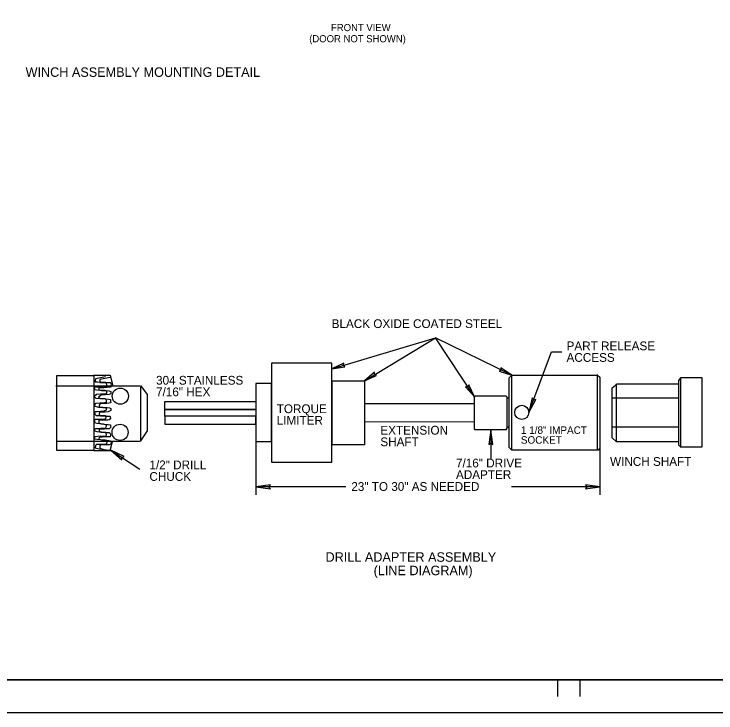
# Model space of a CAD drawing. Extents: x 506709 to 507908, y 495516 to 496176.
# Drawn here: x 506973.4 to 507290.7, y 495516.4 to 495832.1 of the extents above; entities that cross this region are included whole.
import ezdxf

# ---------------------------------------------------------------- set-up
doc = ezdxf.new("R2010")
doc.units = 0
doc.layers.add('1', color=7, linetype='Continuous')
doc.layers.add('41', color=7, linetype='Continuous')

msp = doc.modelspace()

# ---------------------------------------------------------------- linework, layer by layer
at = {"layer": '1'}
for p, q in [((507117.05, 495671.82), (507163.97, 495685.86)), ((507131.75, 495666.47), (507163.97, 495685.86)), ((507198.4, 495668.92), (507163.97, 495685.86)), ((507181.5, 495659.21), (507163.97, 495685.86)), ((507206.14, 495652.16), (507216.31, 495679.48)), ((507216.31, 495679.48), (507221.1, 495679.48)), ((507009.3, 495668.94), (507016.86, 495668.94)), ((507014.8, 495668.18), (507010.17, 495667.29)), ((507016.82, 495667.96), (507012.18, 495667.06)), ((507016.86, 495668.94), (507018.11, 495663.93)), ((507197.28, 495667.7), (507198.4, 495668.92)), ((507197.28, 495636.23), (507197.28, 495667.7)), ((507198.4, 495668.92), (507237.24, 495668.92)), ((507198.49, 495635.25), (507198.49, 495668.83)), ((507237.12, 495635.1), (507237.12, 495669.24)), ((507237.24, 495668.92), (507238.28, 495667.98)), ((507238.28, 495667.98), (507238.28, 495635.99)), ((507274.82, 495636.31), (507274.82, 495667.77)), ((507010.17, 495667.29), (507010.09, 495666.54)), ((507010.09, 495666.54), (507010.09, 495665.94)), ((507010.09, 495665.94), (507011.06, 495665.94)), ((507011.06, 495665.94), (507013.08, 495665.87)), ((507012.18, 495667.06), (507012.11, 495666.32)), ((507012.11, 495666.32), (507012.11, 495665.72)), ((507012.11, 495665.72), (507013.08, 495665.72)), ((507013.08, 495665.87), (507014.43, 495665.79)), ((507013.08, 495665.72), (507015.1, 495665.64)), ((507014.43, 495665.79), (507014.95, 495665.79)), ((507014.95, 495665.79), (507015.25, 495664.6)), ((507015.1, 495665.64), (507016.44, 495665.57)), ((507015.25, 495664.6), (507015.1, 495663.7)), ((507016.44, 495665.57), (507016.97, 495665.57)), ((507016.97, 495665.57), (507017.27, 495664.37)), ((507243.87, 495663.24), (507246.01, 495665.06)), ((507245.75, 495638.82), (507245.75, 495665.06)), ((507246.01, 495665.06), (507273.82, 495665.06)), ((507030.31, 495663.93), (506992.28, 495663.93)), ((507011.88, 495663.48), (507009.64, 495663.48)), ((507009.64, 495663.48), (507009.72, 495662.5)), ((507009.72, 495662.5), (507010.84, 495662.28)), ((507010.84, 495662.28), (507013.01, 495662.21)), ((507013.9, 495663.25), (507011.66, 495663.25)), ((507011.66, 495663.25), (507011.74, 495662.28)), ((507011.74, 495662.28), (507012.86, 495662.06)), ((507015.1, 495663.7), (507011.88, 495663.48)), ((507012.86, 495662.06), (507015.02, 495661.98)), ((507013.01, 495662.21), (507014.43, 495662.13)), ((507017.12, 495663.48), (507013.9, 495663.25)), ((507014.43, 495662.13), (507015.17, 495661.83)), ((507015.02, 495661.98), (507016.44, 495661.91)), ((507015.17, 495661.83), (507015.17, 495660.71)), ((507016.44, 495661.91), (507017.19, 495661.61)), ((507017.27, 495664.37), (507017.12, 495663.48)), ((507017.19, 495661.61), (507017.19, 495660.49)), ((507030.65, 495639.25), (507030.65, 495663.82)), ((507033.76, 495660.15), (507030.76, 495664.27)), ((507243.87, 495640.65), (507243.87, 495663.24)), ((507010.69, 495660.19), (507009.57, 495659.29)), ((507009.57, 495659.29), (507010.39, 495658.62)), ((507010.39, 495658.62), (507012.93, 495658.47)), ((507012.48, 495660.34), (507010.69, 495660.19)), ((507012.71, 495659.96), (507011.59, 495659.07)), ((507011.59, 495659.07), (507012.41, 495658.39)), ((507012.41, 495658.39), (507014.95, 495658.25)), ((507014.43, 495660.41), (507012.48, 495660.34)), ((507014.5, 495660.11), (507012.71, 495659.96)), ((507012.93, 495658.47), (507014.28, 495658.39)), ((507014.28, 495658.39), (507014.95, 495658.17)), ((507015.17, 495660.71), (507014.43, 495660.41)), ((507016.44, 495660.19), (507014.5, 495660.11)), ((507014.95, 495658.25), (507016.29, 495658.17)), ((507014.95, 495658.17), (507015.02, 495657.35)), ((507016.29, 495658.17), (507016.97, 495657.95)), ((507017.19, 495660.49), (507016.44, 495660.19)), ((507033.76, 495643.8), (507033.76, 495660.15)), ((507181.5, 495659.21), (507182.07, 495659.62)), ((507181.5, 495644.78), (507181.5, 495659.21)), ((507182.07, 495659.62), (507195.76, 495659.62)), ((507195.76, 495659.62), (507196.15, 495659.1)), ((507197.3, 495658.51), (507196.02, 495658.54)), ((507196.15, 495659.1), (507196.15, 495658.45)), ((507196.15, 495658.45), (507196.15, 495645.01)), ((507273.82, 495658.58), (507243.8, 495658.58)), ((507010.24, 495656.23), (507009.79, 495655.63)), ((507009.79, 495655.63), (507009.87, 495654.88)), ((507009.87, 495654.88), (507011.51, 495654.51)), ((507012.11, 495656.38), (507010.24, 495656.23)), ((507012.26, 495656), (507011.81, 495655.41)), ((507011.81, 495655.41), (507011.88, 495654.66)), ((507013.3, 495656.38), (507012.11, 495656.38)), ((507014.13, 495656.15), (507012.26, 495656)), ((507015.1, 495656.68), (507013.3, 495656.38)), ((507015.32, 495656.15), (507014.13, 495656.15)), ((507015.02, 495657.35), (507015.1, 495656.68)), ((507017.12, 495656.45), (507015.32, 495656.15)), ((507016.97, 495657.95), (507017.04, 495657.12)), ((507017.04, 495657.12), (507017.12, 495656.45)), ((507181.48, 495656.05), (507131.79, 495655.99)), ((507010.17, 495652.34), (507009.79, 495652.12)), ((507009.79, 495652.12), (507009.87, 495651.37)), ((507010.99, 495652.42), (507010.17, 495652.34)), ((507012.56, 495652.49), (507010.99, 495652.42)), ((507011.51, 495654.51), (507013.45, 495654.51)), ((507012.18, 495652.12), (507011.81, 495651.89)), ((507011.81, 495651.89), (507011.88, 495651.15)), ((507011.88, 495654.66), (507013.53, 495654.28)), ((507013.01, 495652.19), (507012.18, 495652.12)), ((507013.9, 495652.64), (507012.56, 495652.49)), ((507014.57, 495652.27), (507013.01, 495652.19)), ((507013.45, 495654.51), (507014.5, 495654.36)), ((507013.53, 495654.28), (507015.47, 495654.28)), ((507015.1, 495653.16), (507013.9, 495652.64)), ((507014.5, 495654.36), (507015.1, 495654.14)), ((507015.92, 495652.42), (507014.57, 495652.27)), ((507015.1, 495654.14), (507015.1, 495653.69)), ((507015.1, 495653.69), (507015.1, 495653.16)), ((507015.47, 495654.28), (507016.52, 495654.14)), ((507017.12, 495652.94), (507015.92, 495652.42)), ((507016.52, 495654.14), (507017.12, 495653.91)), ((507017.12, 495653.91), (507017.12, 495653.46)), ((507017.12, 495653.46), (507017.12, 495652.94)), ((507010.09, 495648.9), (507009.72, 495648.83)), ((507009.72, 495648.83), (507009.72, 495647.63)), ((507009.87, 495651.37), (507010.47, 495650.77)), ((507011.96, 495648.9), (507010.09, 495648.9)), ((507010.47, 495650.77), (507012.03, 495650.77)), ((507012.11, 495648.68), (507011.74, 495648.61)), ((507011.74, 495648.61), (507011.74, 495647.41)), ((507011.88, 495651.15), (507012.48, 495650.55)), ((507013.83, 495648.9), (507011.96, 495648.9)), ((507012.03, 495650.77), (507013.01, 495650.7)), ((507013.98, 495648.68), (507012.11, 495648.68)), ((507012.48, 495650.55), (507014.05, 495650.55)), ((507013.01, 495650.7), (507014.65, 495650.7)), ((507014.43, 495649.05), (507013.83, 495648.9)), ((507015.85, 495648.68), (507013.98, 495648.68)), ((507014.05, 495650.55), (507015.02, 495650.47)), ((507014.95, 495649.5), (507014.43, 495649.05)), ((507014.65, 495650.7), (507014.8, 495650.47)), ((507014.8, 495650.47), (507014.95, 495649.5)), ((507015.02, 495650.47), (507016.67, 495650.47)), ((507016.44, 495648.83), (507015.85, 495648.68)), ((507016.97, 495649.28), (507016.44, 495648.83)), ((507016.67, 495650.47), (507016.82, 495650.25)), ((507016.82, 495650.25), (507016.97, 495649.28)), ((507009.72, 495647.63), (507010.76, 495647.26)), ((507010.76, 495647.26), (507012.18, 495647.11)), ((507011.74, 495647.41), (507012.78, 495647.04)), ((507012.18, 495647.11), (507013.6, 495646.96)), ((507012.78, 495647.04), (507014.2, 495646.89)), ((507013.6, 495646.96), (507013.98, 495646.89)), ((507013.98, 495646.89), (507014.95, 495646.74)), ((507014.2, 495646.89), (507015.62, 495646.74)), ((507015.1, 495645.77), (507014.72, 495645.24)), ((507014.95, 495646.74), (507015.02, 495646.29)), ((507015.02, 495646.29), (507015.1, 495645.77)), ((507015.62, 495646.74), (507015.99, 495646.66)), ((507015.99, 495646.66), (507016.97, 495646.51)), ((507017.12, 495645.54), (507016.74, 495645.02)), ((507016.97, 495646.51), (507017.04, 495646.06)), ((507017.04, 495646.06), (507017.12, 495645.54)), ((507181.48, 495647.83), (507131.79, 495647.77)), ((507197.3, 495645.43), (507196.26, 495645.43)), ((507273.82, 495645.43), (507243.8, 495645.43)), ((507010.17, 495644.79), (507009.79, 495644.57)), ((507009.79, 495644.57), (507009.79, 495643.82)), ((507009.79, 495643.82), (507010.76, 495643.45)), ((507012.03, 495644.79), (507010.17, 495644.79)), ((507010.76, 495643.45), (507011.96, 495643.37)), ((507012.18, 495644.57), (507011.81, 495644.35)), ((507011.81, 495644.35), (507011.81, 495643.6)), ((507011.81, 495643.6), (507012.78, 495643.23)), ((507011.96, 495643.37), (507012.86, 495643.37)), ((507012.41, 495644.87), (507012.03, 495644.79)), ((507014.05, 495644.57), (507012.18, 495644.57)), ((507014.35, 495644.94), (507012.41, 495644.87)), ((507012.78, 495643.23), (507013.98, 495643.15)), ((507012.86, 495643.37), (507013.53, 495643.23)), ((507013.53, 495643.23), (507014.35, 495643.23)), ((507013.98, 495643.15), (507014.87, 495643.15)), ((507014.43, 495644.64), (507014.05, 495644.57)), ((507014.72, 495645.24), (507014.35, 495644.94)), ((507014.35, 495643.23), (507014.87, 495642.85)), ((507016.37, 495644.72), (507014.43, 495644.64)), ((507014.87, 495643.15), (507015.55, 495643)), ((507014.87, 495642.85), (507015.02, 495642.18)), ((507015.55, 495643), (507016.37, 495643)), ((507016.74, 495645.02), (507016.37, 495644.72)), ((507016.37, 495643), (507016.89, 495642.63)), ((507016.89, 495642.63), (507017.04, 495641.95)), ((507030.65, 495639.25), (507033.76, 495643.8)), ((507181.91, 495644.25), (507181.5, 495644.78)), ((507195.92, 495644.25), (507181.91, 495644.25)), ((507188.92, 495644.25), (507188.92, 495631.24)), ((507196.16, 495645.01), (507195.78, 495644.25)), ((507030.54, 495639.02), (506992.51, 495639.02)), ((507009.94, 495641.06), (507009.72, 495640.76)), ((507009.72, 495640.76), (507009.79, 495640.24)), ((507009.79, 495640.24), (507010.91, 495640.01)), ((507012.41, 495641.36), (507009.94, 495641.06)), ((507010.91, 495640.01), (507012.48, 495639.94)), ((507011.96, 495640.83), (507011.74, 495640.54)), ((507011.74, 495640.54), (507011.81, 495640.01)), ((507011.81, 495640.01), (507012.93, 495639.79)), ((507014.43, 495641.13), (507011.96, 495640.83)), ((507013.75, 495641.28), (507012.41, 495641.36)), ((507012.48, 495639.94), (507014.05, 495639.64)), ((507012.93, 495639.79), (507014.5, 495639.71)), ((507014.87, 495641.28), (507013.75, 495641.28)), ((507014.05, 495639.64), (507014.28, 495639.64)), ((507014.28, 495639.64), (507014.8, 495639.49)), ((507015.77, 495641.06), (507014.43, 495641.13)), ((507014.5, 495639.71), (507016.07, 495639.41)), ((507014.8, 495639.49), (507015.32, 495638.97)), ((507015.02, 495642.18), (507014.87, 495641.28)), ((507016.89, 495641.06), (507015.77, 495641.06)), ((507016.07, 495639.41), (507016.29, 495639.41)), ((507016.29, 495639.41), (507016.82, 495639.26)), ((507016.82, 495639.26), (507017.34, 495638.74)), ((507017.04, 495641.95), (507016.89, 495641.06)), ((507082.71, 495639.04), (507082.71, 495614.84)), ((507245.75, 495638.82), (507243.87, 495640.65)), ((507010.17, 495637.25), (507010.09, 495636.2)), ((507010.09, 495636.2), (507011.88, 495635.68)), ((507010.61, 495637.7), (507010.17, 495637.25)), ((507012.41, 495637.7), (507010.61, 495637.7)), ((507012.18, 495637.02), (507012.11, 495635.98)), ((507012.11, 495635.98), (507013.9, 495635.45)), ((507012.63, 495637.47), (507012.18, 495637.02)), ((507014.43, 495637.7), (507012.41, 495637.7)), ((507014.43, 495637.47), (507012.63, 495637.47)), ((507015.17, 495637.99), (507014.43, 495637.7)), ((507016.44, 495637.47), (507014.43, 495637.47)), ((507015.32, 495638.97), (507015.17, 495637.99)), ((507017.19, 495637.77), (507016.44, 495637.47)), ((507016.85, 495634.91), (507017.82, 495638.94)), ((507017.34, 495638.74), (507017.19, 495637.77)), ((507198.45, 495635.1), (507197.28, 495636.23)), ((507238.3, 495636.05), (507237.4, 495635.1)), ((507238.3, 495636.05), (507238.3, 495614.84)), ((507273.88, 495638.82), (507245.75, 495638.82)), ((507009.41, 495634.91), (507016.85, 495634.91)), ((507011.88, 495635.68), (507013.75, 495635.38)), ((507013.75, 495635.38), (507014.95, 495635.3)), ((507013.9, 495635.45), (507015.77, 495635.15)), ((507014.95, 495635.3), (507015.25, 495635.3)), ((507015.77, 495635.15), (507016.97, 495635.08)), ((507016.97, 495635.08), (507017.27, 495635.08)), ((507017.12, 495635.08), (507030.23, 495626.43)), ((507237.4, 495635.1), (507198.45, 495635.1)), ((507123.35, 495618.48), (507082.71, 495618.48)), ((507238.3, 495618.48), (507198.36, 495618.48)), ((506764.26, 495531.37), (507754.26, 495531.37)), ((507219.26, 495523.87), (507219.26, 495531.37)), ((507229.39, 495523.81), (507229.39, 495531.37)), ((507757.26, 495516.37), (506709.09, 495516.37))]:
    msp.add_line(p, q, dxfattribs=at)
for points in [[(507117.05, 495674.43), (507089.78, 495674.43), (507089.78, 495629.6), (507117.05, 495629.6)], [(507117.05, 495671.82), (507122.99, 495672.71), (507122.14, 495673.34), (507122.51, 495674.34)], [(507117.05, 495671.82), (507122.99, 495672.71), (507122.14, 495673.34), (507122.51, 495674.34)], [(507198.4, 495668.92), (507193.43, 495672.31), (507193.63, 495671.27), (507192.68, 495670.79)], [(507198.4, 495668.92), (507193.43, 495672.31), (507193.63, 495671.27), (507192.68, 495670.79)], [(507009.41, 495634.91), (506992.73, 495634.91), (506992.73, 495668.83), (507009.41, 495668.83)], [(507131.75, 495666.47), (507137.29, 495668.81), (507136.3, 495669.21), (507136.41, 495670.27)], [(507131.75, 495666.47), (507137.29, 495668.81), (507136.3, 495669.21), (507136.41, 495670.27)], [(507284.38, 495636.37), (507274.84, 495636.37), (507274.84, 495636.37), (507273.89, 495637.31), (507273.89, 495666.58), (507274.94, 495667.92), (507284.29, 495667.92)], [(507089.78, 495665.25), (507082.71, 495665.25), (507082.71, 495639.04), (507089.78, 495639.04)], [(507131.75, 495637.46), (507117.16, 495637.46), (507117.16, 495666.47), (507131.75, 495666.47)], [(507181.5, 495659.21), (507178.94, 495664.65), (507178.58, 495663.65), (507177.52, 495663.72)], [(507181.5, 495659.21), (507178.94, 495664.65), (507178.58, 495663.65), (507177.52, 495663.72)], [(507206.14, 495652.16), (507209.33, 495658.03), (507208.2, 495657.69), (507207.56, 495658.68)], [(507206.14, 495652.16), (507209.33, 495658.03), (507208.2, 495657.69), (507207.56, 495658.68)], [(507082.67, 495653.5), (507041.62, 495653.5), (507041.62, 495657.05), (507082.67, 495657.05)], [(507082.67, 495650.37), (507041.51, 495650.37), (507041.51, 495653.5), (507082.67, 495653.5)], [(507082.67, 495650.37), (507041.51, 495650.37), (507041.51, 495646.84), (507082.67, 495646.84)], [(507188.92, 495644.25), (507187.97, 495637.64), (507188.92, 495638.35), (507189.86, 495637.64)], [(507188.92, 495644.25), (507187.97, 495637.64), (507188.92, 495638.35), (507189.86, 495637.64)], [(507017.12, 495635.08), (507022.12, 495630.65), (507022.04, 495631.83), (507023.16, 495632.23)], [(507017.12, 495635.08), (507022.12, 495630.65), (507022.04, 495631.83), (507023.16, 495632.23)], [(507082.71, 495618.48), (507089.32, 495617.54), (507088.61, 495618.48), (507089.32, 495619.43)], [(507082.71, 495618.48), (507089.32, 495617.54), (507088.61, 495618.48), (507089.32, 495619.43)], [(507238.3, 495618.48), (507231.68, 495619.43), (507232.39, 495618.48), (507231.68, 495617.54)], [(507238.3, 495618.48), (507231.68, 495619.43), (507232.39, 495618.48), (507231.68, 495617.54)]]:
    msp.add_lwpolyline(points, close=True, dxfattribs=at)
for centre, radius in [((507021.42, 495659.47), 3.64), ((507202.95, 495652.16), 3.19), ((507021.31, 495643.14), 3.64)]:
    msp.add_circle(centre, radius, dxfattribs=at)
at = {"layer": '41'}
for points in [[(506709.09, 496176.37), (507757.26, 496176.37), (507757.26, 495516.37), (506709.09, 495516.37)], [(506764.26, 496161.37), (507754.26, 496161.37), (507754.26, 495531.37), (506764.26, 495531.37)]]:
    msp.add_lwpolyline(points, close=True, dxfattribs=at)

# ---------------------------------------------------------------- texts
at = {"layer": '1'}
for s, height, p in [('FRONT VIEW', 3.213, (507116.68, 495824.36)), ('(DOOR NOT SHOWN)', 3.2129, (507106.83, 495819.34)), ('WINCH ASSEMBLY MOUNTING DETAIL', 4.2731, (506978.59, 495803.72)), ('DRILL ADAPTER ASSEMBLY ', 4.2731, (507114.21, 495584.67)), ('(LINE DIAGRAM)', 4.2731, (507135.95, 495578.6))]:
    msp.add_text(s, height=height, dxfattribs=at).set_placement(p)
for s, height, p in [('BLACK OXIDE COATED STEEL', 3.9599, (507116.98, 495690.24)), ('PART RELEASE', 3.9599, (507223.18, 495680.21)), ('ACCESS', 3.96, (507223.18, 495674.98)), ('304 STAINLESS ', 3.9599, (507037.59, 495664.67)), ('7/16" HEX', 3.96, (507037.59, 495659.44)), ('TORQUE', 3.96, (507092.14, 495651.8)), ('LIMITER', 3.96, (507092.14, 495646.57)), ('EXTENSION', 3.96, (507138.99, 495642.1)), ('1 1/8" IMPACT ', 3.3659, (507202.53, 495642.45)), ('SHAFT', 3.96, (507138.99, 495636.87)), ('SOCKET', 3.366, (507202.53, 495638.01)), ('1/2" DRILL', 3.96, (507034.59, 495626.45)), ('7/16" DRIVE', 3.9599, (507173.19, 495627.28)), ('WINCH SHAFT', 3.9599, (507242.84, 495627.99)), ('CHUCK', 3.96, (507034.59, 495621.22)), ('ADAPTER', 3.96, (507173.19, 495622.05)), ('23" TO 30" AS NEEDED', 3.9599, (507125.87, 495616.68))]:
    msp.add_text(s, height=height, rotation=360, dxfattribs=at).set_placement(p)

doc.saveas('drawing.dxf')
